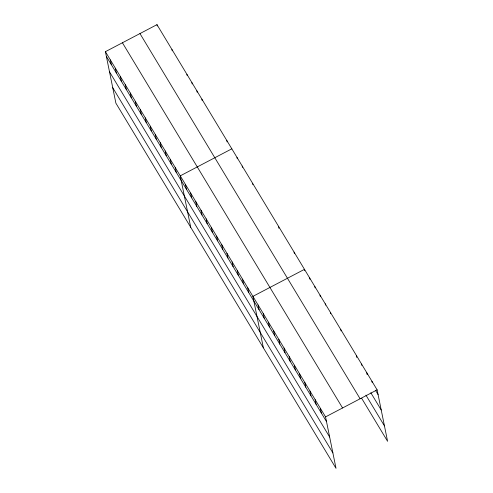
<?xml version="1.0" encoding="UTF-8"?>
<svg xmlns="http://www.w3.org/2000/svg" width="493" height="493" viewBox="0 0 493 493"><rect width="100%" height="100%" fill="white"/><g stroke="black" fill="none" stroke-linecap="round" stroke-linejoin="round"><path stroke-width="0.74" d="M105.41 51.679L325.553 416.887L336.023 468.35L115.88 103.142L105.41 51.679L156.977 24.65L377.12 389.858L387.59 441.321L361.646 398.276M231.827 148.818L180.259 175.847L190.729 227.316M325.553 416.887L377.12 389.858M375.487 390.265L378.082 394.566M370.841 392.779L381.218 409.997M365.923 395.146L384.454 425.89M139.957 33.567L360.106 398.775M122.424 42.762L342.567 407.964M106.365 56.393L326.514 421.601M109.508 71.818L329.651 437.026M112.737 87.717L332.886 452.919M371.932 381.249L372.209 382.593M366.743 372.64L367.156 374.662M361.554 364.031L361.825 365.375M356.365 355.422L356.778 357.443M340.799 329.595L341.07 330.945M330.421 312.383L330.692 313.727M325.232 303.774L325.503 305.118M320.043 295.165L320.314 296.509M314.854 286.556L315.126 287.9M309.666 277.947L309.937 279.291M304.748 270.682L304.477 269.338L252.903 296.367L263.373 347.83M294.093 252.12L294.37 253.47M320.364 408.278L321.325 412.992M315.175 399.669L316.13 404.383M278.527 226.293L278.939 228.314M309.986 391.06L310.941 395.774M304.797 382.451L305.752 387.165M299.608 373.842L300.564 378.556M294.42 365.233L295.375 369.947M289.231 356.624L290.186 361.338M252.582 183.254L252.86 184.598M284.042 348.021L284.997 352.729M278.853 339.412L279.808 344.12M242.205 166.036L242.476 167.386M273.658 330.803L274.619 335.517M237.016 157.427L237.287 158.777M268.469 322.194L269.431 326.908M263.28 313.585L264.242 318.299M226.835 140.542L227.113 141.892M258.092 304.976L259.053 309.69M247.714 287.758L248.675 292.472M242.525 279.149L243.487 283.863M237.336 270.54L238.298 275.254M201.89 99.155L202.161 100.498M232.148 261.937L233.109 266.645M196.898 90.872L197.169 92.222M226.959 253.328L227.92 258.036M191.906 82.596L192.184 83.946M221.77 244.719L222.731 249.427M186.915 74.32L187.192 75.663M216.581 236.11L217.542 240.824M211.392 227.501L212.354 232.215M171.946 49.485L172.223 50.828M206.203 218.892L207.159 223.606M201.015 210.283L201.97 214.997M195.826 201.674L196.781 206.388M156.977 24.65L157.249 26M190.637 193.065L191.592 197.779M185.448 184.456L186.403 189.17M175.268 167.571L176.229 172.285M170.276 159.294L171.237 164.009M165.284 151.018L166.246 155.726M160.299 142.736L161.254 147.45M155.307 134.46L156.269 139.174M150.316 126.183L151.277 130.898M145.33 117.901L146.285 122.615M140.339 109.625L141.294 114.339M135.347 101.348L136.308 106.063M130.355 93.072L131.317 97.78M125.37 84.79L126.325 89.504M120.378 76.514L121.34 81.228M115.387 68.237L116.348 72.952M110.395 59.955L111.356 64.669"/></g></svg>
